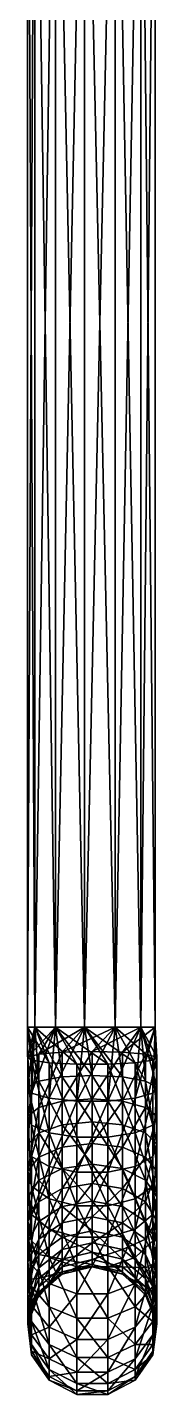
# Model space of a CAD drawing. Header units: millimetres. Extents: x -70 to 70, y -716 to 0.
# Drawn here: x -17 to 16.9, y -716.3 to -358.1 of the extents above; entities that cross this region are included whole.
import ezdxf

# ---------------------------------------------------------------- set-up
doc = ezdxf.new("R2010")
doc.units = ezdxf.units.MM

msp = doc.modelspace()

# ---------------------------------------------------------------- meshes
at = {"color": 9}
mesh = msp.add_polyface(dxfattribs=at)
corners = [(-15.05, -620, 7.69), (-15.05, -251, 7.69), (-17, -620, -0.21), (-2.05, -620, 16.67), (-2.05, -251, 16.67), (-9.66, -620, 13.78), (12.72, -620, 11.07), (12.72, -251, 11.07), (6.03, -620, 15.69), (16.51, -620, -4.27), (16.51, -251, -4.27), (16.51, -620, 3.86), (6.03, -620, -16.1), (6.03, -251, -16.1), (12.72, -620, -11.48), (-9.66, -620, -14.2), (-9.66, -251, -14.2), (-2.05, -620, -17.08), (-17, -251, -0.21), (-15.05, -620, -8.11), (-15.05, -251, -8.11), (-2.05, -251, -17.08), (12.72, -251, -11.48), (16.51, -251, 3.86), (6.03, -251, 15.69), (-9.66, -251, 13.78), (-15.9, -628.69, 5.38), (-13.99, -627.11, -10.22), (0, -626.36, -17.53), (7.9, -626.56, -15.59), (-7.9, -626.56, -15.59), (13.99, -627.11, -10.22), (15.9, -628.69, 5.38), (4.07, -629.75, 15.8), (-11.27, -629.37, 12.04), (-15.05, -620, -167.9), (-16.88, -635.67, -156.36), (-17, -620, -160), (-2.05, -620, -176.88), (-11.27, -638.64, -170.83), (-9.66, -620, -173.99), (16.51, -620, -155.93), (15.9, -637.3, -164.27), (16.51, -620, -164.07), (6.03, -620, -144.1), (13.99, -634.14, -148.91), (12.72, -620, -148.73), (-9.66, -620, -146.01), (0, -632.66, -141.71), (-2.05, -620, -143.12), (-13.99, -634.14, -148.91), (-15.05, -620, -152.1), (7.9, -633.05, -143.62), (-16.88, -627.88, -2.65), (-4.07, -629.75, 15.8), (11.27, -629.37, 12.04), (16.88, -627.88, -2.65), (16.88, -635.67, -156.36), (12.72, -620, -171.27), (11.27, -638.64, -170.83), (-15.9, -637.3, -164.27), (-7.9, -633.05, -143.62)]
mesh.append_faces([[corners[k] for k in face] for face in [(44, 49, 52, 44), (41, 46, 57, 41), (58, 43, 59, 58), (47, 51, 61, 47)]], dxfattribs={"vtx0": -1, "vtx3": -1, "color": 9})
mesh.append_faces([[corners[k] for k in face] for face in [(0, 1, 2, 0), (3, 4, 5, 3), (6, 7, 8, 6), (9, 10, 11, 9), (12, 13, 14, 12), (15, 16, 17, 15), (2, 18, 19, 2), (19, 20, 15, 19), (17, 21, 12, 17), (14, 22, 9, 14), (11, 23, 6, 11), (8, 24, 3, 8), (5, 25, 0, 5)]], dxfattribs={"vtx1": -1, "vtx3": -1, "color": 9})
mesh.append_faces([[corners[k] for k in face] for face in [(35, 36, 37, 35), (41, 42, 43, 41), (44, 45, 46, 44), (47, 48, 49, 47), (37, 50, 51, 37)]], dxfattribs={"vtx2": -1, "vtx3": -1, "color": 9})
mesh.append_faces([[corners[k] for k in face] for face in [(19, 26, 2, 19), (17, 27, 15, 17), (14, 28, 12, 14), (28, 14, 29, 28), (28, 30, 12, 28), (11, 31, 9, 11), (8, 32, 6, 8), (5, 33, 3, 5), (2, 34, 0, 2), (38, 39, 40, 38), (17, 12, 30, 17), (19, 15, 53, 19), (5, 0, 54, 5), (8, 3, 55, 8), (11, 6, 56, 11), (14, 9, 29, 14), (35, 40, 60, 35)]], dxfattribs={"vtx3": -1, "color": 9})
mesh = msp.add_polyface(dxfattribs=at)
corners = [(-15.05, -251, 7.69), (-15.05, -620, 7.69), (-9.66, -251, 13.78), (-2.05, -251, 16.67), (-2.05, -620, 16.67), (6.03, -251, 15.69), (12.72, -251, 11.07), (12.72, -620, 11.07), (16.51, -251, 3.86), (16.51, -251, -4.27), (16.51, -620, -4.27), (12.72, -251, -11.48), (6.03, -251, -16.1), (6.03, -620, -16.1), (-2.05, -251, -17.08), (-9.66, -251, -14.2), (-9.66, -620, -14.2), (-15.05, -251, -8.11), (-17, -251, -0.21), (-15.05, -620, -8.11), (-2.05, -620, -17.08), (12.72, -620, -11.48), (16.51, -620, 3.86), (6.03, -620, 15.69), (-9.66, -620, 13.78), (-17, -620, -0.21), (-15.05, -620, -152.1), (-15.05, -251, -152.1), (-17, -620, -160), (-9.66, -251, -146.01), (-2.05, -620, -143.12), (-2.05, -251, -143.12), (-9.66, -620, -146.01), (6.03, -251, -144.1), (12.72, -620, -148.73), (12.72, -251, -148.73), (6.03, -620, -144.1), (16.51, -251, -155.93), (16.51, -620, -164.07), (16.51, -251, -164.07), (16.51, -620, -155.93), (12.72, -251, -171.27), (6.03, -620, -175.9), (6.03, -251, -175.9), (12.72, -620, -171.27), (-2.05, -251, -176.88), (-9.66, -620, -173.99), (-9.66, -251, -173.99), (-2.05, -620, -176.88), (-15.05, -251, -167.9), (-17, -251, -160), (-15.05, -620, -167.9)]
mesh.append_faces([[corners[k] for k in face] for face in [(26, 27, 28, 26), (30, 31, 32, 30), (34, 35, 36, 34), (38, 39, 40, 38), (28, 50, 51, 28), (44, 41, 38, 44), (40, 37, 34, 40), (36, 33, 30, 36), (32, 29, 26, 32)]], dxfattribs={"vtx1": -1, "vtx2": -1, "vtx3": -1, "color": 9})
mesh.append_faces([[corners[k] for k in face] for face in [(0, 1, 2, 0), (3, 4, 5, 3), (6, 7, 8, 6), (9, 10, 11, 9), (12, 13, 14, 12), (15, 16, 17, 15), (27, 26, 29, 27), (31, 30, 33, 31), (35, 34, 37, 35), (39, 38, 41, 39), (42, 43, 44, 42), (43, 42, 45, 43), (46, 47, 48, 46), (47, 46, 49, 47), (51, 49, 46, 51), (48, 45, 42, 48)]], dxfattribs={"vtx1": -1, "vtx3": -1, "color": 9})
mesh.append_faces([[corners[k] for k in face] for face in [(18, 17, 19, 18), (15, 14, 20, 15), (12, 11, 21, 12), (9, 8, 22, 9), (6, 5, 23, 6), (3, 2, 24, 3), (0, 18, 25, 0), (50, 49, 51, 50), (47, 45, 48, 47), (43, 41, 44, 43), (39, 37, 40, 39), (35, 33, 36, 35), (31, 29, 32, 31), (27, 50, 28, 27)]], dxfattribs={"vtx2": -1, "vtx3": -1, "color": 9})
mesh = msp.add_polyface(dxfattribs=at)
corners = [(-15.9, -628.69, 5.38), (-15.05, -620, -8.11), (-16.88, -627.88, -2.65), (-15.9, -645.72, 1.88), (-11.27, -647.73, 8.27), (-11.27, -629.37, 12.04), (-17, -620, -0.21), (-13.99, -627.11, -10.22), (-2.05, -620, -17.08), (-7.9, -626.56, -15.59), (-13.99, -641.03, -13.08), (-16.88, -643.3, -5.83), (-9.66, -620, -14.2), (0, -626.36, -17.53), (0, -638.83, -20.09), (-7.9, -639.41, -18.23), (4.07, -629.75, 15.8), (-9.66, -620, 13.78), (-4.07, -629.75, 15.8), (-16.88, -635.67, -156.36), (-15.05, -620, -167.9), (-15.9, -637.3, -164.27), (-16.88, -650.7, -151.64), (-13.99, -647.7, -144.65), (-13.99, -634.14, -148.91), (-17, -620, -160), (-11.27, -638.64, -170.83), (-2.05, -620, -176.88), (-4.07, -639.41, -174.53), (-11.27, -656.53, -165.22), (-15.9, -653.89, -159.06), (-9.66, -620, -173.99), (0, -632.66, -141.71), (-9.66, -620, -146.01), (-7.9, -633.05, -143.62), (0, -644.8, -137.9), (0, -650.52, -25.11), (-7.9, -651.47, -23.41), (-7.9, -645.57, -139.69), (-13.99, -654.09, -18.69), (-16.88, -657.78, -12.04), (-4.07, -648.86, 11.88), (4.07, -648.86, 11.88), (-15.05, -620, 7.69), (6.03, -620, -175.9), (-15.05, -620, -152.1)]
mesh.append_faces([[corners[k] for k in face] for face in [(19, 21, 22, 19)]], dxfattribs={"vtx0": -1, "vtx1": -1, "vtx3": -1, "color": 9})
mesh.append_faces([[corners[k] for k in face] for face in [(19, 23, 24, 19), (10, 40, 11, 10), (3, 2, 11, 3)]], dxfattribs={"vtx0": -1, "vtx2": -1, "vtx3": -1, "color": 9})
mesh.append_faces([[corners[k] for k in face] for face in [(0, 4, 5, 0), (7, 11, 2, 7), (13, 15, 9, 13), (19, 24, 25, 19), (26, 30, 21, 26), (14, 37, 15, 14), (38, 24, 23, 38), (10, 9, 15, 10)]], dxfattribs={"vtx0": -1, "vtx3": -1, "color": 9})
mesh.append_faces([[corners[k] for k in face] for face in [(7, 10, 11, 7), (19, 22, 23, 19)]], dxfattribs={"vtx1": -1, "vtx2": -1, "vtx3": -1, "color": 9})
mesh.append_faces([[corners[k] for k in face] for face in [(0, 2, 3, 0), (7, 9, 10, 7), (26, 28, 29, 26), (32, 34, 35, 32), (38, 35, 34, 38), (10, 15, 39, 10), (18, 5, 41, 18)]], dxfattribs={"vtx1": -1, "vtx3": -1, "color": 9})
mesh.append_faces([[corners[k] for k in face] for face in [(0, 3, 4, 0), (13, 14, 15, 13), (19, 20, 21, 19), (14, 36, 37, 14), (38, 34, 24, 38), (18, 41, 42, 18), (5, 4, 41, 5)]], dxfattribs={"vtx2": -1, "vtx3": -1, "color": 9})
mesh.append_faces([[corners[k] for k in face] for face in [(0, 1, 2, 0), (0, 5, 6, 0), (7, 8, 9, 7), (7, 2, 12, 7), (16, 17, 18, 16), (26, 27, 28, 26), (26, 21, 31, 26), (32, 33, 34, 32), (18, 43, 5, 18), (27, 44, 28, 27), (45, 24, 34, 45)]], dxfattribs={"vtx3": -1, "color": 9})
mesh = msp.add_polyface(dxfattribs=at)
corners = [(0, -626.36, -17.53), (7.9, -626.56, -15.59), (0, -638.83, -20.09), (13.99, -627.11, -10.22), (16.51, -620, 3.86), (16.88, -627.88, -2.65), (13.99, -641.03, -13.08), (7.9, -639.41, -18.23), (16.51, -620, -4.27), (15.9, -628.69, 5.38), (6.03, -620, 15.69), (11.27, -629.37, 12.04), (15.9, -645.72, 1.88), (16.88, -643.3, -5.83), (12.72, -620, 11.07), (4.07, -629.75, 15.8), (-4.07, -629.75, 15.8), (4.07, -648.86, 11.88), (11.27, -647.73, 8.27), (-2.05, -620, 16.67), (12.72, -620, -171.27), (4.07, -639.41, -174.53), (6.03, -620, -175.9), (11.27, -638.64, -170.83), (4.07, -658.02, -168.69), (-4.07, -658.02, -168.69), (-4.07, -639.41, -174.53), (15.9, -637.3, -164.27), (16.51, -620, -155.93), (16.88, -635.67, -156.36), (15.9, -653.89, -159.06), (11.27, -656.53, -165.22), (16.51, -620, -164.07), (13.99, -634.14, -148.91), (6.03, -620, -144.1), (7.9, -633.05, -143.62), (13.99, -647.7, -144.65), (16.88, -650.7, -151.64), (12.72, -620, -148.73), (0, -632.66, -141.71), (0, -644.8, -137.9), (7.9, -645.57, -139.69), (-2.05, -620, -143.12), (7.9, -651.47, -23.41), (13.99, -654.09, -18.69), (0, -650.52, -25.11)]
mesh.append_faces([[corners[k] for k in face] for face in [(27, 29, 30, 27), (6, 13, 44, 6)]], dxfattribs={"vtx0": -1, "vtx1": -1, "vtx3": -1, "color": 9})
mesh.append_faces([[corners[k] for k in face] for face in [(33, 37, 29, 33), (6, 5, 13, 6)]], dxfattribs={"vtx0": -1, "vtx2": -1, "vtx3": -1, "color": 9})
mesh.append_faces([[corners[k] for k in face] for face in [(3, 7, 1, 3), (9, 13, 5, 9), (15, 18, 11, 15), (21, 25, 26, 21), (27, 31, 23, 27), (33, 29, 38, 33), (39, 41, 35, 39), (12, 11, 18, 12), (36, 35, 41, 36)]], dxfattribs={"vtx0": -1, "vtx3": -1, "color": 9})
mesh.append_faces([[corners[k] for k in face] for face in [(9, 12, 13, 9), (33, 36, 37, 33)]], dxfattribs={"vtx1": -1, "vtx2": -1, "vtx3": -1, "color": 9})
mesh.append_faces([[corners[k] for k in face] for face in [(0, 1, 2, 0), (3, 5, 6, 3), (9, 11, 12, 9), (15, 16, 17, 15), (21, 23, 24, 21), (33, 35, 36, 33)]], dxfattribs={"vtx1": -1, "vtx3": -1, "color": 9})
mesh.append_faces([[corners[k] for k in face] for face in [(3, 6, 7, 3), (15, 17, 18, 15), (27, 28, 29, 27), (39, 40, 41, 39), (1, 7, 2, 1), (43, 7, 6, 43), (45, 2, 7, 45)]], dxfattribs={"vtx2": -1, "vtx3": -1, "color": 9})
mesh.append_faces([[corners[k] for k in face] for face in [(3, 4, 5, 3), (3, 1, 8, 3), (9, 10, 11, 9), (9, 5, 14, 9), (15, 11, 19, 15), (20, 21, 22, 20), (21, 20, 23, 21), (21, 26, 22, 21), (27, 23, 32, 27), (33, 34, 35, 33), (39, 35, 42, 39)]], dxfattribs={"vtx3": -1, "color": 9})
mesh = msp.add_polyface(dxfattribs=at)
corners = [(-11.27, -638.64, -170.83), (-11.27, -656.53, -165.22), (-15.9, -653.89, -159.06), (0, -650.52, -25.11), (0, -660.97, -32.38), (-7.9, -662.24, -30.9), (-7.9, -651.47, -23.41), (0, -669.74, -41.6), (-7.9, -671.28, -40.41), (0, -665.59, -123.44), (0, -655.93, -131.73), (-7.9, -657.04, -133.32), (-7.9, -667, -124.78), (0, -644.8, -137.9), (-7.9, -645.57, -139.69), (-13.99, -647.7, -144.65), (-13.99, -641.03, -13.08), (-13.99, -654.09, -18.69), (-16.88, -657.78, -12.04), (-15.9, -645.72, 1.88), (-16.88, -643.3, -5.83), (-15.9, -661.7, -4.97), (-11.27, -664.95, 0.88), (-11.27, -647.73, 8.27), (4.07, -658.02, -168.69), (-4.07, -675.07, -159.23), (-4.07, -658.02, -168.69), (-4.07, -639.41, -174.53), (-11.27, -672.91, -156.12), (-15.9, -669.09, -150.63), (-16.88, -650.7, -151.64), (-15.9, -637.3, -164.27), (-16.88, -664.47, -144), (-13.99, -660.13, -137.75), (-7.9, -639.41, -18.23), (-13.99, -665.75, -26.81), (-16.88, -670.71, -21.04), (-15.9, -675.97, -14.91), (-4.07, -648.86, 11.88), (-4.07, -666.78, 4.19), (4.07, -666.78, 4.19), (4.07, -648.86, 11.88), (-13.99, -670.91, -128.5)]
mesh.append_faces([[corners[k] for k in face] for face in [(19, 20, 21, 19), (30, 2, 32, 30), (21, 18, 37, 21), (29, 32, 2, 29)]], dxfattribs={"vtx0": -1, "vtx1": -1, "vtx3": -1, "color": 9})
mesh.append_faces([[corners[k] for k in face] for face in [(30, 31, 2, 30), (30, 33, 15, 30), (17, 36, 18, 17), (21, 20, 18, 21)]], dxfattribs={"vtx0": -1, "vtx2": -1, "vtx3": -1, "color": 9})
mesh.append_faces([[corners[k] for k in face] for face in [(3, 5, 6, 3), (4, 8, 5, 4), (9, 11, 12, 9), (10, 14, 11, 10), (19, 22, 23, 19), (24, 25, 26, 24), (1, 27, 26, 1), (1, 29, 2, 1), (17, 34, 6, 17), (38, 40, 41, 38), (35, 6, 5, 35), (33, 12, 11, 33)]], dxfattribs={"vtx0": -1, "vtx3": -1, "color": 9})
mesh.append_faces([[corners[k] for k in face] for face in [(16, 17, 18, 16), (30, 32, 33, 30), (17, 35, 36, 17), (42, 33, 32, 42)]], dxfattribs={"vtx1": -1, "vtx2": -1, "vtx3": -1, "color": 9})
mesh.append_faces([[corners[k] for k in face] for face in [(14, 15, 11, 14), (1, 26, 28, 1), (17, 6, 35, 17), (38, 23, 39, 38), (33, 11, 15, 33)]], dxfattribs={"vtx1": -1, "vtx3": -1, "color": 9})
mesh.append_faces([[corners[k] for k in face] for face in [(0, 1, 2, 0), (3, 4, 5, 3), (4, 7, 8, 4), (9, 10, 11, 9), (10, 13, 14, 10), (19, 21, 22, 19), (1, 28, 29, 1), (38, 39, 40, 38), (23, 22, 39, 23), (26, 25, 28, 26)]], dxfattribs={"vtx2": -1, "vtx3": -1, "color": 9})
mesh = msp.add_polyface(dxfattribs=at)
corners = [(4.07, -639.41, -174.53), (4.07, -658.02, -168.69), (-4.07, -658.02, -168.69), (15.9, -637.3, -164.27), (15.9, -653.89, -159.06), (11.27, -656.53, -165.22), (0, -660.97, -32.38), (0, -650.52, -25.11), (7.9, -651.47, -23.41), (7.9, -662.24, -30.9), (0, -669.74, -41.6), (0, -665.59, -123.44), (7.9, -667, -124.78), (0, -655.93, -131.73), (0, -644.8, -137.9), (7.9, -657.04, -133.32), (7.9, -645.57, -139.69), (13.99, -670.91, -128.5), (13.99, -660.13, -137.75), (7.9, -639.41, -18.23), (13.99, -641.03, -13.08), (13.99, -654.09, -18.69), (15.9, -645.72, 1.88), (11.27, -647.73, 8.27), (15.9, -661.7, -4.97), (16.88, -657.78, -12.04), (16.88, -643.3, -5.83), (13.99, -647.7, -144.65), (16.88, -664.47, -144), (16.88, -650.7, -151.64), (16.88, -635.67, -156.36), (15.9, -669.09, -150.63), (11.27, -672.91, -156.12), (11.27, -638.64, -170.83), (4.07, -675.07, -159.23), (-4.07, -675.07, -159.23), (4.07, -648.86, 11.88), (11.27, -664.95, 0.88), (13.99, -665.75, -26.81), (4.07, -666.78, 4.19), (16.88, -670.71, -21.04), (16.88, -676.42, -133.74)]
mesh.append_faces([[corners[k] for k in face] for face in [(4, 29, 31, 4), (21, 25, 38, 21), (25, 24, 40, 25)]], dxfattribs={"vtx0": -1, "vtx1": -1, "vtx3": -1, "color": 9})
mesh.append_faces([[corners[k] for k in face] for face in [(22, 25, 26, 22), (27, 28, 29, 27), (4, 30, 29, 4), (21, 26, 25, 21), (18, 41, 28, 18)]], dxfattribs={"vtx0": -1, "vtx2": -1, "vtx3": -1, "color": 9})
mesh.append_faces([[corners[k] for k in face] for face in [(6, 8, 9, 6), (14, 15, 16, 14), (15, 17, 18, 15), (8, 20, 21, 8), (4, 32, 5, 4), (1, 33, 5, 1)]], dxfattribs={"vtx0": -1, "vtx3": -1, "color": 9})
mesh.append_faces([[corners[k] for k in face] for face in [(22, 24, 25, 22), (27, 18, 28, 27), (25, 40, 38, 25), (29, 28, 31, 29)]], dxfattribs={"vtx1": -1, "vtx2": -1, "vtx3": -1, "color": 9})
mesh.append_faces([[corners[k] for k in face] for face in [(6, 9, 10, 6), (11, 12, 13, 11), (15, 13, 12, 15), (15, 18, 16, 15), (8, 7, 19, 8), (8, 21, 9, 8), (22, 23, 24, 22), (27, 16, 18, 27), (1, 5, 34, 1), (23, 36, 37, 23)]], dxfattribs={"vtx1": -1, "vtx3": -1, "color": 9})
mesh.append_faces([[corners[k] for k in face] for face in [(0, 1, 2, 0), (3, 4, 5, 3), (6, 7, 8, 6), (14, 13, 15, 14), (15, 12, 17, 15), (4, 31, 32, 4), (1, 34, 35, 1), (23, 37, 24, 23), (21, 38, 9, 21), (36, 39, 37, 36), (5, 32, 34, 5)]], dxfattribs={"vtx2": -1, "vtx3": -1, "color": 9})
mesh = msp.add_polyface(dxfattribs=at)
corners = [(0, -669.74, -41.6), (0, -676.47, -52.4), (-7.9, -678.22, -51.55), (-7.9, -671.28, -40.41), (0, -680.89, -64.34), (-7.9, -682.77, -63.85), (0, -682.17, -89.63), (0, -678.98, -101.95), (-7.9, -680.81, -102.62), (0, -673.38, -113.37), (-7.9, -675.03, -114.4), (0, -665.59, -123.44), (-7.9, -667, -124.78), (-15.9, -661.7, -4.97), (-15.9, -675.97, -14.91), (-11.27, -680.33, -9.83), (-11.27, -664.95, 0.88), (-13.99, -665.75, -26.81), (-7.9, -662.24, -30.9), (-13.99, -675.54, -37.11), (-16.88, -681.56, -32.45), (-16.88, -670.71, -21.04), (-16.88, -657.78, -12.04), (-15.9, -687.95, -27.51), (-11.27, -693.24, -23.41), (-4.07, -666.78, 4.19), (-4.07, -682.79, -6.96), (4.07, -682.79, -6.96), (4.07, -666.78, 4.19), (-13.99, -683.06, -49.17), (-16.88, -689.89, -45.82), (-13.99, -679.61, -117.26), (-13.99, -670.91, -128.5), (-16.88, -676.42, -133.74), (-16.88, -686.06, -121.28), (-13.99, -660.13, -137.75), (-16.88, -664.47, -144), (-15.9, -682.28, -139.3), (-15.9, -669.09, -150.63), (-11.27, -672.91, -156.12), (-11.27, -687.13, -143.92), (-4.07, -675.07, -159.23)]
mesh.append_faces([[corners[k] for k in face] for face in [(14, 21, 23, 14), (37, 33, 38, 37)]], dxfattribs={"vtx0": -1, "vtx1": -1, "vtx3": -1, "color": 9})
mesh.append_faces([[corners[k] for k in face] for face in [(17, 20, 21, 17), (14, 22, 21, 14), (19, 30, 20, 19), (31, 33, 34, 31), (32, 36, 33, 32), (37, 34, 33, 37), (38, 33, 36, 38)]], dxfattribs={"vtx0": -1, "vtx2": -1, "vtx3": -1, "color": 9})
mesh.append_faces([[corners[k] for k in face] for face in [(0, 2, 3, 0), (1, 5, 2, 1), (7, 10, 8, 7), (9, 12, 10, 9), (13, 15, 16, 13), (14, 24, 15, 14), (25, 27, 28, 25), (19, 18, 3, 19), (29, 3, 2, 29), (31, 8, 10, 31), (32, 10, 12, 32), (37, 39, 40, 37)]], dxfattribs={"vtx0": -1, "vtx3": -1, "color": 9})
mesh.append_faces([[corners[k] for k in face] for face in [(17, 19, 20, 17), (19, 29, 30, 19), (31, 32, 33, 31)]], dxfattribs={"vtx1": -1, "vtx2": -1, "vtx3": -1, "color": 9})
mesh.append_faces([[corners[k] for k in face] for face in [(17, 18, 19, 17), (25, 16, 26, 25), (19, 3, 29, 19), (31, 10, 32, 31), (32, 12, 35, 32)]], dxfattribs={"vtx1": -1, "vtx3": -1, "color": 9})
mesh.append_faces([[corners[k] for k in face] for face in [(0, 1, 2, 0), (1, 4, 5, 1), (6, 7, 8, 6), (7, 9, 10, 7), (9, 11, 12, 9), (13, 14, 15, 13), (25, 26, 27, 25), (16, 15, 26, 16), (37, 38, 39, 37), (40, 39, 41, 40)]], dxfattribs={"vtx2": -1, "vtx3": -1, "color": 9})
mesh = msp.add_polyface(dxfattribs=at)
corners = [(0, -676.47, -52.4), (0, -669.74, -41.6), (7.9, -671.28, -40.41), (7.9, -678.22, -51.55), (0, -680.89, -64.34), (0, -678.98, -101.95), (0, -682.17, -89.63), (7.9, -684.1, -89.92), (7.9, -680.81, -102.62), (0, -673.38, -113.37), (0, -665.59, -123.44), (7.9, -675.03, -114.4), (7.9, -667, -124.78), (13.99, -685.87, -104.5), (13.99, -679.61, -117.26), (7.9, -682.77, -63.85), (13.99, -683.06, -49.17), (7.9, -662.24, -30.9), (13.99, -665.75, -26.81), (13.99, -675.54, -37.11), (11.27, -664.95, 0.88), (4.07, -666.78, 4.19), (11.27, -680.33, -9.83), (15.9, -675.97, -14.91), (15.9, -661.7, -4.97), (4.07, -682.79, -6.96), (15.9, -687.95, -27.51), (16.88, -670.71, -21.04), (16.88, -681.56, -32.45), (16.88, -686.06, -121.28), (13.99, -670.91, -128.5), (16.88, -676.42, -133.74), (11.27, -687.13, -143.92), (11.27, -672.91, -156.12), (15.9, -669.09, -150.63), (15.9, -682.28, -139.3), (13.99, -660.13, -137.75), (16.88, -664.47, -144), (4.07, -689.87, -146.52), (4.07, -675.07, -159.23)]
mesh.append_faces([[corners[k] for k in face] for face in [(19, 28, 16, 19), (27, 23, 28, 27), (14, 29, 30, 14), (31, 35, 37, 31)]], dxfattribs={"vtx0": -1, "vtx1": -1, "vtx3": -1, "color": 9})
mesh.append_faces([[corners[k] for k in face] for face in [(19, 27, 28, 19)]], dxfattribs={"vtx0": -1, "vtx2": -1, "vtx3": -1, "color": 9})
mesh.append_faces([[corners[k] for k in face] for face in [(0, 2, 3, 0), (5, 7, 8, 5), (10, 11, 12, 10), (11, 13, 14, 11), (2, 18, 19, 2), (20, 23, 24, 20), (22, 26, 23, 22), (32, 34, 35, 32)]], dxfattribs={"vtx0": -1, "vtx3": -1, "color": 9})
mesh.append_faces([[corners[k] for k in face] for face in [(24, 23, 27, 24), (19, 18, 27, 19), (23, 26, 28, 23), (29, 31, 30, 29), (36, 30, 31, 36), (35, 34, 37, 35)]], dxfattribs={"vtx1": -1, "vtx2": -1, "vtx3": -1, "color": 9})
mesh.append_faces([[corners[k] for k in face] for face in [(0, 3, 4, 0), (5, 8, 9, 5), (11, 9, 8, 11), (11, 14, 12, 11), (15, 4, 3, 15), (2, 1, 17, 2), (2, 19, 3, 2), (20, 21, 22, 20)]], dxfattribs={"vtx1": -1, "vtx3": -1, "color": 9})
mesh.append_faces([[corners[k] for k in face] for face in [(0, 1, 2, 0), (5, 6, 7, 5), (10, 9, 11, 10), (11, 8, 13, 11), (15, 3, 16, 15), (2, 17, 18, 2), (20, 22, 23, 20), (21, 25, 22, 21), (19, 16, 3, 19), (14, 30, 12, 14), (32, 33, 34, 32), (38, 39, 33, 38)]], dxfattribs={"vtx2": -1, "vtx3": -1, "color": 9})
mesh = msp.add_polyface(dxfattribs=at)
corners = [(0, -680.89, -64.34), (0, -682.82, -76.92), (-7.9, -684.76, -76.82), (-7.9, -682.77, -63.85), (-7.9, -684.1, -89.92), (0, -682.17, -89.63), (-7.9, -680.81, -102.62), (-15.9, -675.97, -14.91), (-15.9, -687.95, -27.51), (-11.27, -693.24, -23.41), (-16.88, -670.71, -21.04), (-16.88, -681.56, -32.45), (-15.9, -697.14, -42.26), (-11.27, -703.16, -39.31), (-4.07, -682.79, -6.96), (-11.27, -680.33, -9.83), (-4.07, -696.23, -21.09), (4.07, -696.23, -21.09), (-13.99, -683.06, -49.17), (-7.9, -678.22, -51.55), (-13.99, -688, -62.5), (-16.88, -695.36, -60.59), (-16.88, -689.89, -45.82), (-13.99, -690.15, -76.55), (-16.88, -697.75, -76.16), (-13.99, -689.43, -90.74), (-16.88, -696.95, -91.89), (-13.99, -685.87, -104.5), (-16.88, -693, -107.14), (-13.99, -679.61, -117.26), (-16.88, -686.06, -121.28), (-15.9, -692.92, -125.55), (-15.9, -682.28, -139.3), (-11.27, -687.13, -143.92), (-11.27, -698.6, -129.1), (-4.07, -689.87, -146.52), (-4.07, -675.07, -159.23), (4.07, -675.07, -159.23)]
mesh.append_faces([[corners[k] for k in face] for face in [(8, 11, 12, 8), (31, 30, 32, 31)]], dxfattribs={"vtx0": -1, "vtx1": -1, "vtx3": -1, "color": 9})
mesh.append_faces([[corners[k] for k in face] for face in [(8, 10, 11, 8), (18, 21, 22, 18), (12, 11, 22, 12), (20, 24, 21, 20), (23, 26, 24, 23), (25, 28, 26, 25), (27, 30, 28, 27), (31, 28, 30, 31)]], dxfattribs={"vtx0": -1, "vtx2": -1, "vtx3": -1, "color": 9})
mesh.append_faces([[corners[k] for k in face] for face in [(0, 2, 3, 0), (1, 4, 2, 1), (5, 6, 4, 5), (8, 13, 9, 8), (20, 19, 3, 20), (23, 3, 2, 23), (25, 2, 4, 25), (27, 4, 6, 27), (31, 33, 34, 31)]], dxfattribs={"vtx0": -1, "vtx3": -1, "color": 9})
mesh.append_faces([[corners[k] for k in face] for face in [(18, 20, 21, 18), (20, 23, 24, 20), (23, 25, 26, 23), (25, 27, 28, 25), (27, 29, 30, 27)]], dxfattribs={"vtx1": -1, "vtx2": -1, "vtx3": -1, "color": 9})
mesh.append_faces([[corners[k] for k in face] for face in [(14, 15, 16, 14), (18, 19, 20, 18), (20, 3, 23, 20), (23, 2, 25, 23), (25, 4, 27, 25), (27, 6, 29, 27), (35, 33, 36, 35)]], dxfattribs={"vtx1": -1, "vtx3": -1, "color": 9})
mesh.append_faces([[corners[k] for k in face] for face in [(0, 1, 2, 0), (7, 8, 9, 7), (8, 12, 13, 8), (14, 16, 17, 14), (15, 9, 16, 15), (31, 32, 33, 31), (34, 33, 35, 34), (35, 36, 37, 35)]], dxfattribs={"vtx2": -1, "vtx3": -1, "color": 9})
mesh = msp.add_polyface(dxfattribs=at)
corners = [(0, -682.82, -76.92), (0, -682.17, -89.63), (-7.9, -684.1, -89.92), (0, -680.89, -64.34), (7.9, -682.77, -63.85), (7.9, -684.76, -76.82), (7.9, -684.1, -89.92), (13.99, -690.15, -76.55), (13.99, -689.43, -90.74), (7.9, -680.81, -102.62), (13.99, -683.06, -49.17), (13.99, -688, -62.5), (-4.07, -682.79, -6.96), (4.07, -696.23, -21.09), (4.07, -682.79, -6.96), (11.27, -680.33, -9.83), (11.27, -693.24, -23.41), (15.9, -687.95, -27.51), (15.9, -697.14, -42.26), (16.88, -681.56, -32.45), (16.88, -689.89, -45.82), (16.88, -695.36, -60.59), (16.88, -697.75, -76.16), (16.88, -696.95, -91.89), (13.99, -685.87, -104.5), (16.88, -693, -107.14), (13.99, -679.61, -117.26), (16.88, -686.06, -121.28), (15.9, -700.58, -109.95), (11.27, -698.6, -129.1), (11.27, -687.13, -143.92), (15.9, -682.28, -139.3), (15.9, -692.92, -125.55), (16.88, -676.42, -133.74), (-4.07, -689.87, -146.52), (4.07, -675.07, -159.23), (4.07, -689.87, -146.52), (11.27, -672.91, -156.12)]
mesh.append_faces([[corners[k] for k in face] for face in [(19, 17, 20, 19), (11, 21, 7, 11), (20, 18, 21, 20), (8, 23, 24, 8), (25, 28, 27, 25), (27, 32, 33, 27)]], dxfattribs={"vtx0": -1, "vtx1": -1, "vtx3": -1, "color": 9})
mesh.append_faces([[corners[k] for k in face] for face in [(11, 20, 21, 11), (8, 22, 23, 8), (26, 25, 27, 26)]], dxfattribs={"vtx0": -1, "vtx2": -1, "vtx3": -1, "color": 9})
mesh.append_faces([[corners[k] for k in face] for face in [(0, 4, 5, 0), (6, 7, 8, 6), (4, 10, 11, 4), (12, 13, 14, 12), (16, 18, 17, 16), (29, 31, 32, 29), (34, 35, 36, 34)]], dxfattribs={"vtx0": -1, "vtx3": -1, "color": 9})
mesh.append_faces([[corners[k] for k in face] for face in [(19, 20, 10, 19), (17, 18, 20, 17), (11, 10, 20, 11), (21, 22, 7, 21), (8, 7, 22, 8), (23, 25, 24, 23), (26, 24, 25, 26), (28, 32, 27, 28), (32, 31, 33, 32)]], dxfattribs={"vtx1": -1, "vtx2": -1, "vtx3": -1, "color": 9})
mesh.append_faces([[corners[k] for k in face] for face in [(0, 5, 1, 0), (6, 1, 5, 6), (6, 8, 9, 6), (4, 11, 5, 4), (15, 14, 16, 15), (30, 36, 37, 30)]], dxfattribs={"vtx1": -1, "vtx3": -1, "color": 9})
mesh.append_faces([[corners[k] for k in face] for face in [(0, 1, 2, 0), (0, 3, 4, 0), (6, 5, 7, 6), (15, 16, 17, 15), (14, 13, 16, 14), (11, 7, 5, 11), (8, 24, 9, 8), (29, 30, 31, 29)]], dxfattribs={"vtx2": -1, "vtx3": -1, "color": 9})
mesh = msp.add_polyface(dxfattribs=at)
corners = [(-4.07, -696.23, -21.09), (4.07, -706.55, -37.65), (4.07, -696.23, -21.09), (11.27, -693.24, -23.41), (11.27, -703.16, -39.31), (15.9, -697.14, -42.26), (-4.07, -706.55, -37.65), (4.07, -713.33, -55.94), (11.27, -709.66, -56.89), (15.9, -703.18, -58.57), (-4.07, -713.33, -55.94), (4.07, -716.28, -75.22), (11.27, -712.5, -75.41), (15.9, -705.81, -75.75), (16.88, -695.36, -60.59), (16.88, -697.75, -76.16), (-4.07, -716.28, -75.22), (4.07, -715.29, -94.7), (11.27, -711.55, -94.13), (15.9, -704.93, -93.11), (16.88, -696.95, -91.89), (-4.07, -715.29, -94.7), (4.07, -710.4, -113.58), (11.27, -706.86, -112.27), (15.9, -700.58, -109.95), (16.88, -693, -107.14), (-4.07, -710.4, -113.58), (4.07, -701.81, -131.1), (11.27, -698.6, -129.1), (15.9, -692.92, -125.55), (-4.07, -701.81, -131.1), (4.07, -689.87, -146.52), (11.27, -687.13, -143.92)]
mesh.append_faces([[corners[k] for k in face] for face in [(14, 9, 15, 14), (15, 13, 20, 15), (20, 19, 25, 20)]], dxfattribs={"vtx0": -1, "vtx1": -1, "vtx3": -1, "color": 9})
mesh.append_faces([[corners[k] for k in face] for face in [(0, 1, 2, 0), (6, 7, 1, 6), (4, 9, 5, 4), (10, 11, 7, 10), (8, 13, 9, 8), (16, 17, 11, 16), (12, 19, 13, 12), (21, 22, 17, 21), (18, 24, 19, 18), (26, 27, 22, 26), (23, 29, 24, 23), (30, 31, 27, 30)]], dxfattribs={"vtx0": -1, "vtx3": -1, "color": 9})
mesh.append_faces([[corners[k] for k in face] for face in [(5, 9, 14, 5), (9, 13, 15, 9), (13, 19, 20, 13), (19, 24, 25, 19)]], dxfattribs={"vtx1": -1, "vtx2": -1, "vtx3": -1, "color": 9})
mesh.append_faces([[corners[k] for k in face] for face in [(3, 2, 4, 3), (4, 1, 8, 4), (8, 7, 12, 8), (12, 11, 18, 12), (18, 17, 23, 18), (23, 22, 28, 23), (28, 27, 32, 28)]], dxfattribs={"vtx1": -1, "vtx3": -1, "color": 9})
mesh.append_faces([[corners[k] for k in face] for face in [(3, 4, 5, 3), (2, 1, 4, 2), (4, 8, 9, 4), (1, 7, 8, 1), (8, 12, 13, 8), (7, 11, 12, 7), (12, 18, 19, 12), (11, 17, 18, 11), (18, 23, 24, 18), (17, 22, 23, 17), (23, 28, 29, 23), (22, 27, 28, 22), (27, 31, 32, 27)]], dxfattribs={"vtx2": -1, "vtx3": -1, "color": 9})
mesh = msp.add_polyface(dxfattribs=at)
corners = [(-15.9, -697.14, -42.26), (-16.88, -689.89, -45.82), (-15.9, -703.18, -58.57), (-11.27, -709.66, -56.89), (-11.27, -703.16, -39.31), (-4.07, -696.23, -21.09), (-11.27, -693.24, -23.41), (-4.07, -706.55, -37.65), (4.07, -706.55, -37.65), (-16.88, -695.36, -60.59), (-15.9, -705.81, -75.75), (-11.27, -712.5, -75.41), (-4.07, -713.33, -55.94), (4.07, -713.33, -55.94), (-16.88, -697.75, -76.16), (-15.9, -704.93, -93.11), (-11.27, -711.55, -94.13), (-4.07, -716.28, -75.22), (4.07, -716.28, -75.22), (-16.88, -696.95, -91.89), (-15.9, -700.58, -109.95), (-11.27, -706.86, -112.27), (-4.07, -715.29, -94.7), (4.07, -715.29, -94.7), (-16.88, -693, -107.14), (-15.9, -692.92, -125.55), (-11.27, -698.6, -129.1), (-4.07, -710.4, -113.58), (4.07, -710.4, -113.58), (-4.07, -701.81, -131.1), (4.07, -701.81, -131.1), (-4.07, -689.87, -146.52), (4.07, -689.87, -146.52)]
mesh.append_faces([[corners[k] for k in face] for face in [(0, 1, 2, 0), (2, 9, 10, 2), (10, 14, 15, 10), (15, 19, 20, 15), (20, 24, 25, 20)]], dxfattribs={"vtx0": -1, "vtx1": -1, "vtx3": -1, "color": 9})
mesh.append_faces([[corners[k] for k in face] for face in [(2, 1, 9, 2), (10, 9, 14, 10), (15, 14, 19, 15), (20, 19, 24, 20)]], dxfattribs={"vtx0": -1, "vtx2": -1, "vtx3": -1, "color": 9})
mesh.append_faces([[corners[k] for k in face] for face in [(0, 3, 4, 0), (2, 11, 3, 2), (10, 16, 11, 10), (15, 21, 16, 15), (20, 26, 21, 20)]], dxfattribs={"vtx0": -1, "vtx3": -1, "color": 9})
mesh.append_faces([[corners[k] for k in face] for face in [(5, 6, 7, 5), (7, 4, 12, 7), (12, 3, 17, 12), (17, 11, 22, 17), (22, 16, 27, 22), (27, 21, 29, 27), (29, 26, 31, 29)]], dxfattribs={"vtx1": -1, "vtx3": -1, "color": 9})
mesh.append_faces([[corners[k] for k in face] for face in [(0, 2, 3, 0), (5, 7, 8, 5), (2, 10, 11, 2), (6, 4, 7, 6), (7, 12, 13, 7), (10, 15, 16, 10), (4, 3, 12, 4), (12, 17, 18, 12), (15, 20, 21, 15), (3, 11, 17, 3), (17, 22, 23, 17), (20, 25, 26, 20), (11, 16, 22, 11), (22, 27, 28, 22), (16, 21, 27, 16), (27, 29, 30, 27), (21, 26, 29, 21), (29, 31, 32, 29)]], dxfattribs={"vtx2": -1, "vtx3": -1, "color": 9})

doc.saveas('drawing.dxf')
